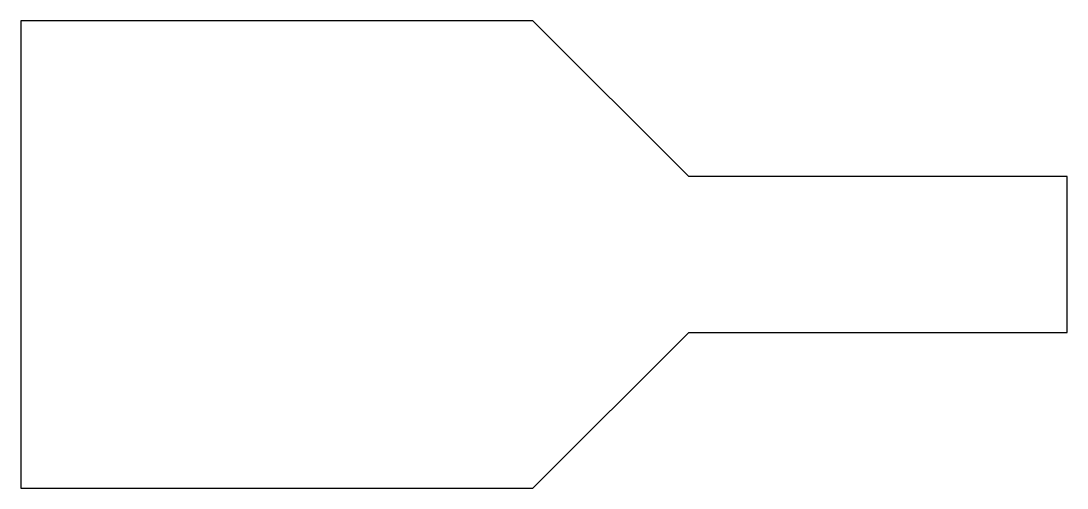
# Model space of a CAD drawing. Extents: x -31 to 16, y -76 to -55.
import ezdxf

# ---------------------------------------------------------------- set-up
doc = ezdxf.new("R2010")
doc.units = 9
doc.layers.add('NA', color=136, linetype='CONTINUOUS')

msp = doc.modelspace()

# ---------------------------------------------------------------- linework, layer by layer
at = {"layer": 'NA'}
msp.add_lwpolyline([(-31, -55), (-31, -76), (-8, -76), (-1, -69), (16, -69), (16, -62), (-1, -62), (-8, -55), (-31, -55)], dxfattribs=at)

doc.saveas('drawing.dxf')
